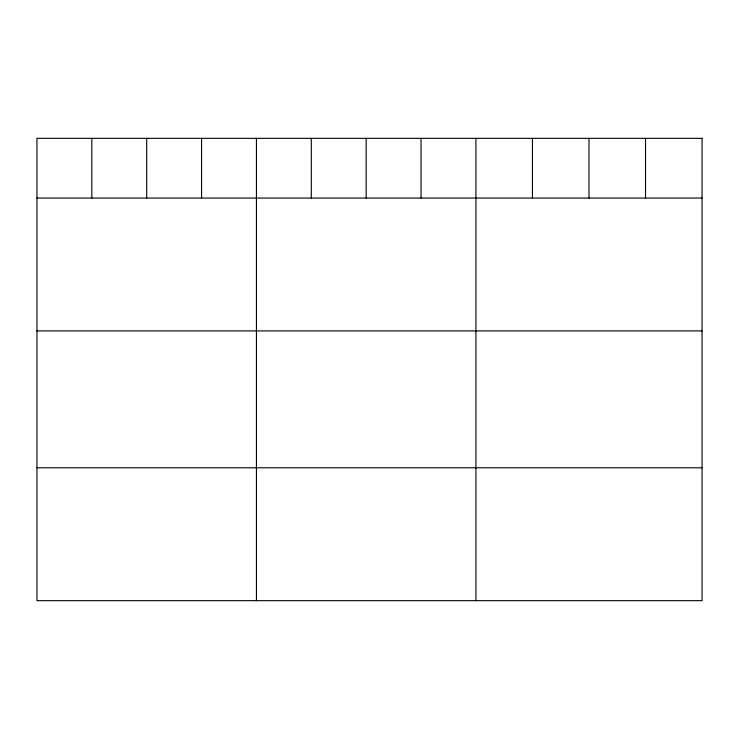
<?xml version="1.0" encoding="UTF-8"?>
<svg xmlns="http://www.w3.org/2000/svg" width="739" height="739" viewBox="0 0 739 739"><rect width="100%" height="100%" fill="white"/><g stroke="black" fill="none" stroke-linecap="round" stroke-linejoin="round"><path stroke-width="1.11" d="M36.95 198.043L702.05 198.043M36.95 330.906L702.05 330.906M36.95 467.796L702.05 467.796M645.516 138.341L645.516 198.043M588.983 138.341L588.983 198.043M532.449 138.341L532.449 198.043M475.916 138.341L475.916 600.659M421.045 138.341L421.045 198.043M366.174 138.341L366.174 198.043M311.304 138.341L311.304 198.043M256.433 138.341L256.433 600.659M201.562 138.341L201.562 198.043M146.691 138.341L146.691 198.043M91.821 138.341L91.821 198.043M702.05 138.341L36.95 138.341L36.95 600.659L702.05 600.659L702.05 138.341"/></g></svg>
